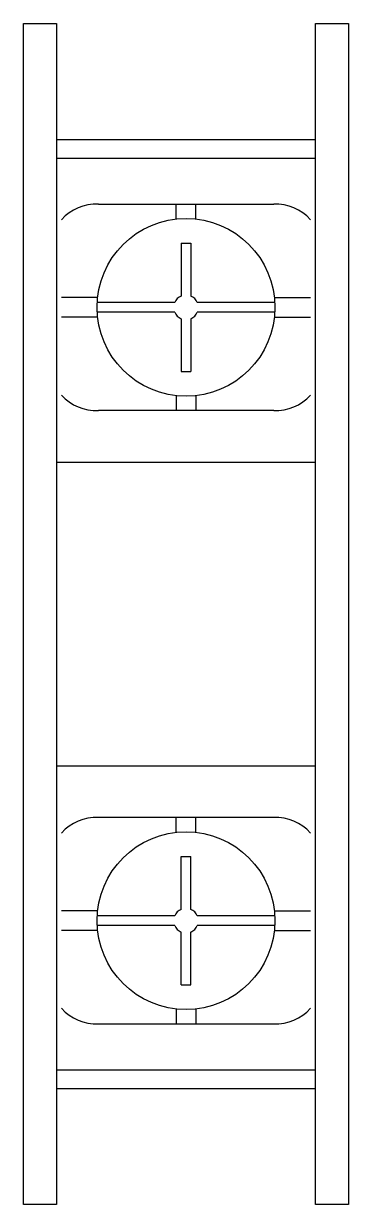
# Model space of a CAD drawing. Header units: millimetres. Extents: x 0 to 11, y 0 to 40.
import ezdxf

# ---------------------------------------------------------------- set-up
doc = ezdxf.new("R2010")
doc.units = ezdxf.units.MM

# ---------------------------------------------------------------- blocks, each defined once
blk = doc.blocks.new('domino1p30a')
at = {"color": 8}
for p, q in [((-4.395, 32.174), (4.395, 32.174)), ((-4.395, 31.54), (4.395, 31.54)), ((-2.972, 29.977), (2.972, 29.977)), ((-0.335, 29.477), (-0.335, 29.977)), ((0.335, 29.477), (0.335, 29.977)), ((-0.167, 28.658), (-0.167, 26.865)), ((-0.167, 28.658), (0.167, 28.658)), ((0.167, 28.658), (0.167, 26.865)), ((-2.995, 26.817), (-4.221, 26.817)), ((-0.384, 26.649), (-3.009, 26.649)), ((3.009, 26.649), (0.384, 26.649)), ((2.995, 26.817), (4.221, 26.817)), ((-2.995, 26.147), (-4.221, 26.147)), ((-0.384, 26.314), (-3.009, 26.314)), ((-0.167, 26.098), (-0.167, 24.306)), ((0.167, 26.098), (0.167, 24.306)), ((3.009, 26.314), (0.384, 26.314)), ((2.995, 26.147), (4.221, 26.147)), ((-0.167, 24.306), (0.167, 24.306)), ((-0.335, 23.487), (-0.335, 22.987)), ((0.335, 23.487), (0.335, 22.987)), ((2.972, 22.987), (-2.972, 22.987)), ((-4.395, 21.23), (4.395, 21.23)), ((-4.395, 21.23), (4.395, 21.23)), ((-4.395, 10.944), (4.395, 10.944)), ((2.972, 9.187), (-2.972, 9.187)), ((-0.335, 8.687), (-0.335, 9.187)), ((0.335, 8.687), (0.335, 9.187)), ((-0.167, 7.869), (0.167, 7.869)), ((-0.167, 6.076), (-0.167, 7.869)), ((0.167, 6.076), (0.167, 7.869)), ((-2.995, 6.027), (-4.221, 6.027)), ((2.995, 6.027), (4.221, 6.027)), ((-0.384, 5.86), (-3.009, 5.86)), ((3.009, 5.86), (0.384, 5.86)), ((-2.995, 5.358), (-4.221, 5.358)), ((-0.384, 5.525), (-3.009, 5.525)), ((-0.167, 3.516), (-0.167, 5.309)), ((0.167, 3.516), (0.167, 5.309)), ((3.009, 5.525), (0.384, 5.525)), ((2.995, 5.358), (4.221, 5.358)), ((-0.167, 3.516), (0.167, 3.516)), ((-0.335, 2.698), (-0.335, 2.198)), ((0.335, 2.698), (0.335, 2.198)), ((-2.972, 2.198), (2.972, 2.198)), ((-4.395, 0.634), (4.395, 0.634)), ((-4.395, 0), (4.395, 0))]:
    blk.add_line(p, q, dxfattribs=at)
for points in [[(-4.395, 36.1), (-4.395, -3.925), (-5.505, -3.925), (-5.505, 36.1)], [(-5.505, 17.15), (-5.505, 36.1), (-4.395, 36.1), (-4.395, 17.15)], [(5.505, 36.1), (5.505, -3.925), (4.395, -3.925), (4.395, 36.1)], [(4.395, 17.15), (4.395, 36.1), (5.505, 36.1), (5.505, 36.1)]]:
    blk.add_lwpolyline(points, dxfattribs=at)
for centre in [(0, 26.482), (0, 5.692)]:
    blk.add_circle(centre, 3.013, dxfattribs=at)
for centre, radius, start, end in [((-3.048, 28.406), 1.573, 87.2231, 138.2262), ((3.048, 28.406), 1.573, 41.7738, 92.7769), ((0, 26.482), 0.419, 113.5782, 156.4218), ((0, 26.482), 0.419, 23.5782, 66.4218), ((0, 26.482), 0.419, 203.5782, 246.4218), ((0, 26.482), 0.419, 293.5782, 336.4218), ((-3.048, 24.558), 1.573, 221.7738, 272.7769), ((3.048, 24.558), 1.573, 267.2231, 318.2262), ((-3.048, 7.616), 1.573, 87.2231, 138.2262), ((3.048, 7.616), 1.573, 41.7738, 92.7769), ((0, 5.692), 0.419, 113.5782, 156.4218), ((0, 5.692), 0.419, 23.5782, 66.4218), ((0, 5.692), 0.419, 203.5782, 246.4218), ((0, 5.692), 0.419, 293.5782, 336.4218), ((-3.048, 3.769), 1.573, 221.7738, 272.7769), ((3.048, 3.769), 1.573, 267.2231, 318.2262)]:
    blk.add_arc(centre, radius, start, end, dxfattribs=at)

msp = doc.modelspace()

# ---------------------------------------------------------------- block references
msp.add_blockref('domino1p30a', (5.505, 3.925))

doc.saveas('drawing.dxf')
